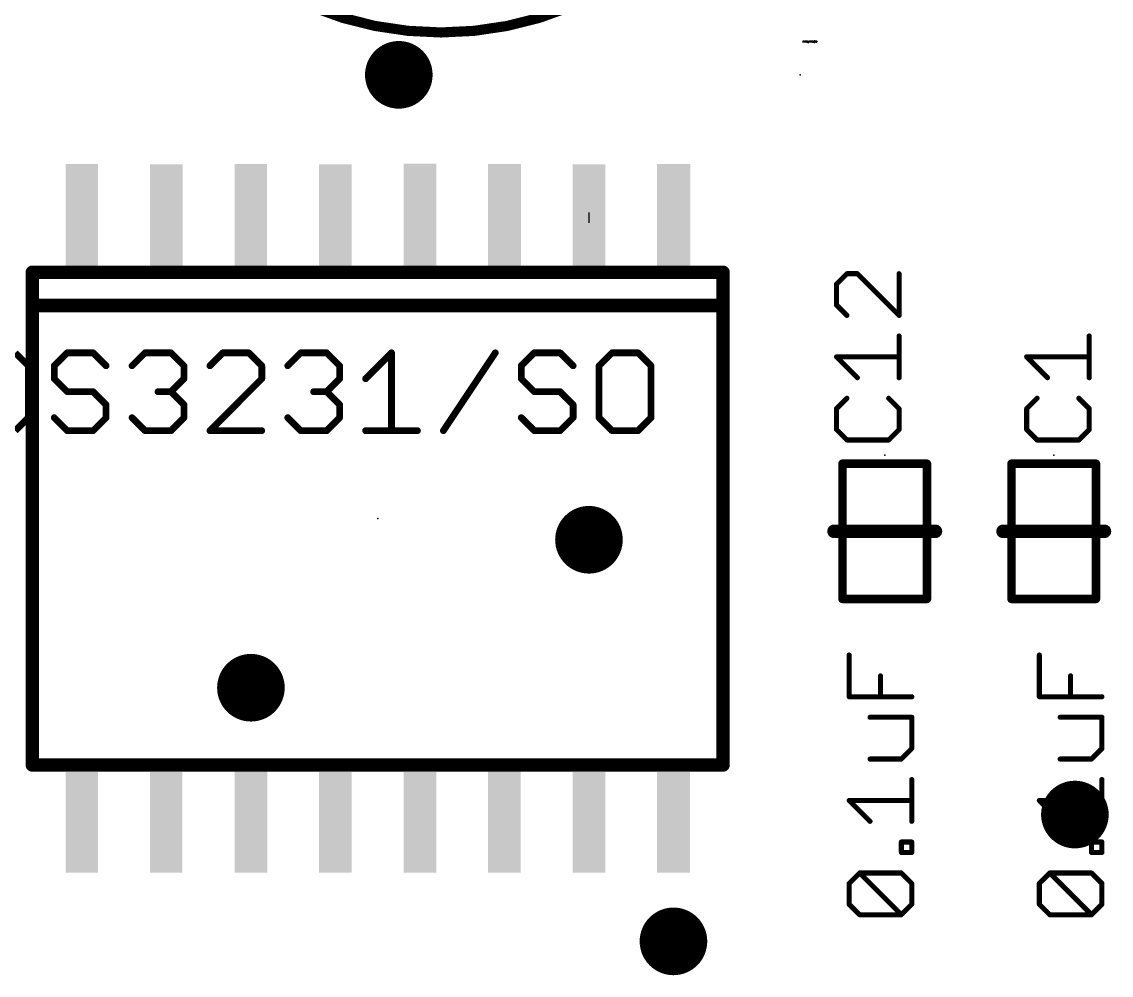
# Model space of a CAD drawing. Extents: x -7 to 105, y 1 to 61.
# Drawn here: x 17.83 to 34.2, y 15.68 to 30.01 of the extents above; entities that cross this region are included whole.
import ezdxf

# ---------------------------------------------------------------- set-up
doc = ezdxf.new("R2010")
doc.units = 0
for name, color, linetype in [('18', 110, 'CONTINUOUS'), ('19', 53, 'CONTINUOUS'), ('21', 253, 'CONTINUOUS'), ('23', 53, 'CONTINUOUS'), ('25', 253, 'CONTINUOUS'), ('27', 253, 'CONTINUOUS'), ('44', 253, 'CONTINUOUS'), ('51', 253, 'CONTINUOUS')]:
    doc.layers.add(name, color=color, linetype=linetype)

# ---------------------------------------------------------------- blocks, each defined once
blk = doc.blocks.new('RECT')
blk.add_solid([(-0.5, -0.5), (0.5, -0.5), (-0.5, 0.5), (0.5, 0.5)])
blk = doc.blocks.new('ROUNDV')
at = {"const_width": 0.5}
blk.add_lwpolyline([(0, -0.25, 1), (0, 0.25, 1), (0, -0.25)], format="xyb", dxfattribs=at)

msp = doc.modelspace()

# ---------------------------------------------------------------- linework, layer by layer
at = {"layer": '19'}
msp.add_line((26.3525, 27.1425), (26.353, 26.9875), dxfattribs=at)
at = {"layer": '21'}
for points, const_width in [([(24.13, 29.845, 1), (24.13, 40.005, 1), (24.13, 29.845)], 0.1524), ([(30.0355, 22.4028, 1), (30.0355, 22.3012)], 0.1016), ([(31.5595, 22.3012, 1), (31.5595, 22.4028)], 0.1016), ([(32.5755, 22.4028, 1), (32.5755, 22.3012)], 0.1016), ([(34.0995, 22.3012, 1), (34.0995, 22.4028)], 0.1016)]:
    msp.add_lwpolyline(points, format="xyb", dxfattribs=dict(at, const_width=const_width))
at = {"layer": '21', "const_width": 0.2032}
for points in [[(31.5595, 22.352), (30.0355, 22.352)], [(34.0995, 22.352), (32.5755, 22.352)]]:
    msp.add_lwpolyline(points, dxfattribs=at)
at = {"layer": '23'}
for p in [(29.5275, 29.21), (30.7975, 23.495), (33.3375, 23.495), (23.1775, 22.5425)]:
    msp.add_point(p, dxfattribs=at)
at = {"layer": '25', "const_width": 0.0762}
for points in [[(30.2296, 26.2217), (30.0728, 26.0649)], [(30.3863, 26.2217), (30.2296, 26.2217)], [(31.0134, 25.5946), (30.3863, 26.2217)], [(31.0134, 26.2217), (31.0134, 25.5946)], [(30.0728, 26.0649), (30.0728, 25.7514)], [(30.0728, 25.7514), (30.2296, 25.5946)], [(31.0134, 24.6591), (31.0134, 25.2862)], [(33.8709, 24.6591), (33.8709, 25.2862)], [(30.3863, 24.6591), (30.0728, 24.9727)], [(30.0728, 24.9727), (31.0134, 24.9727)], [(33.2438, 24.6591), (32.9303, 24.9727)], [(32.9303, 24.9727), (33.8709, 24.9727)], [(30.2296, 24.3507), (30.0728, 24.1939)], [(30.0728, 24.1939), (30.0728, 23.8804)], [(31.0134, 24.1939), (30.8566, 24.3507)], [(31.0134, 23.8804), (31.0134, 24.1939)], [(33.0871, 24.3507), (32.9303, 24.1939)], [(32.9303, 24.1939), (32.9303, 23.8804)], [(33.8709, 24.1939), (33.7141, 24.3507)], [(33.8709, 23.8804), (33.8709, 24.1939)], [(30.0728, 23.8804), (30.2296, 23.7236)], [(30.8566, 23.7236), (31.0134, 23.8804)], [(32.9303, 23.8804), (33.0871, 23.7236)], [(33.7141, 23.7236), (33.8709, 23.8804)], [(30.2296, 23.7236), (30.8566, 23.7236)], [(33.0871, 23.7236), (33.7141, 23.7236)]]:
    msp.add_lwpolyline(points, dxfattribs=at)
at = {"layer": '25', "const_width": 0.0381}
for points in [[(30.2296, 26.2408, 1), (30.2296, 26.2027)], [(30.243, 26.2082, 1), (30.2161, 26.2352)], [(30.3998, 26.2352, 1), (30.3729, 26.2082)], [(30.3863, 26.2027, 1), (30.3863, 26.2408)], [(31.0325, 26.2217, 1), (30.9944, 26.2217)], [(30.0918, 26.0649, 1), (30.0537, 26.0649)], [(30.0593, 26.0784, 1), (30.0863, 26.0515)], [(30.0537, 25.7514, 1), (30.0918, 25.7514)], [(30.0863, 25.7649, 1), (30.0593, 25.7379)], [(30.2161, 25.5812, 1), (30.243, 25.6081)], [(30.9944, 25.5946, 1), (31.0325, 25.5946)], [(30.9999, 25.5812, 1), (31.0269, 25.6081)], [(31.0325, 25.2862, 1), (30.9944, 25.2862)], [(33.8899, 25.2862, 1), (33.8518, 25.2862)], [(30.0863, 24.9861, 1), (30.0593, 24.9592)], [(30.0728, 24.9917, 1), (30.0728, 24.9536)], [(31.0134, 24.9536, 1), (31.0134, 24.9917)], [(32.9438, 24.9861, 1), (32.9168, 24.9592)], [(32.9303, 24.9917, 1), (32.9303, 24.9536)], [(33.8709, 24.9536, 1), (33.8709, 24.9917)], [(30.3729, 24.6456, 1), (30.3998, 24.6726)], [(30.9944, 24.6591, 1), (31.0325, 24.6591)], [(33.2304, 24.6456, 1), (33.2573, 24.6726)], [(33.8518, 24.6591, 1), (33.8899, 24.6591)], [(30.0918, 24.1939, 1), (30.0537, 24.1939)], [(30.243, 24.3372, 1), (30.2161, 24.3641)], [(30.8701, 24.3641, 1), (30.8432, 24.3372)], [(31.0325, 24.1939, 1), (30.9944, 24.1939)], [(32.9493, 24.1939, 1), (32.9112, 24.1939)], [(33.1005, 24.3372, 1), (33.0736, 24.3641)], [(33.7276, 24.3641, 1), (33.7007, 24.3372)], [(33.8899, 24.1939, 1), (33.8518, 24.1939)], [(30.0593, 24.2074, 1), (30.0863, 24.1804)], [(30.9999, 24.1804, 1), (31.0269, 24.2074)], [(32.9168, 24.2074, 1), (32.9438, 24.1804)], [(33.8574, 24.1804, 1), (33.8844, 24.2074)], [(30.0863, 23.8938, 1), (30.0593, 23.8669)], [(31.0269, 23.8669, 1), (30.9999, 23.8938)], [(32.9438, 23.8938, 1), (32.9168, 23.8669)], [(33.8844, 23.8669, 1), (33.8574, 23.8938)], [(30.0537, 23.8804, 1), (30.0918, 23.8804)], [(30.2296, 23.7427, 1), (30.2296, 23.7046)], [(30.2161, 23.7101, 1), (30.243, 23.7371)], [(30.8432, 23.7371, 1), (30.8701, 23.7101)], [(30.8566, 23.7046, 1), (30.8566, 23.7427)], [(30.9944, 23.8804, 1), (31.0325, 23.8804)], [(32.9112, 23.8804, 1), (32.9493, 23.8804)], [(33.0871, 23.7427, 1), (33.0871, 23.7046)], [(33.0736, 23.7101, 1), (33.1005, 23.7371)], [(33.7007, 23.7371, 1), (33.7276, 23.7101)], [(33.7141, 23.7046, 1), (33.7141, 23.7427)], [(33.8518, 23.8804, 1), (33.8899, 23.8804)]]:
    msp.add_lwpolyline(points, format="xyb", dxfattribs=at)
at = {"layer": '27'}
for p, q in [((29.571, 29.6926), (29.571, 29.718)), ((29.571, 29.718), (29.5837, 29.718)), ((29.5837, 29.7011), (29.571, 29.7011)), ((29.5837, 29.718), (29.588, 29.7138)), ((29.588, 29.7053), (29.5837, 29.7011)), ((29.588, 29.7138), (29.588, 29.7053)), ((29.5944, 29.718), (29.6113, 29.718)), ((29.6029, 29.6926), (29.6029, 29.718)), ((29.6178, 29.6926), (29.6178, 29.718)), ((29.6178, 29.718), (29.6305, 29.718)), ((29.6305, 29.7011), (29.6178, 29.7011)), ((29.6263, 29.7011), (29.6347, 29.6926)), ((29.6305, 29.718), (29.6347, 29.7138)), ((29.6347, 29.7053), (29.6305, 29.7011)), ((29.6347, 29.7138), (29.6347, 29.7053)), ((29.6412, 29.7095), (29.6496, 29.718)), ((29.6412, 29.6926), (29.6581, 29.6926)), ((29.6496, 29.718), (29.6496, 29.6926)), ((29.6646, 29.718), (29.6815, 29.718)), ((29.673, 29.6926), (29.673, 29.718)), ((29.6879, 29.6926), (29.6879, 29.718)), ((29.6879, 29.718), (29.7007, 29.718)), ((29.7007, 29.7011), (29.6879, 29.7011)), ((29.7007, 29.718), (29.7049, 29.7138)), ((29.7049, 29.7053), (29.7007, 29.7011)), ((29.7049, 29.7138), (29.7049, 29.7053)), ((29.7113, 29.7138), (29.7156, 29.718)), ((29.7113, 29.6968), (29.7113, 29.7138)), ((29.7113, 29.6968), (29.7283, 29.7138)), ((29.7156, 29.6926), (29.7113, 29.6968)), ((29.7156, 29.718), (29.724, 29.718)), ((29.724, 29.6926), (29.7156, 29.6926)), ((29.724, 29.718), (29.7283, 29.7138)), ((29.7283, 29.6968), (29.724, 29.6926)), ((29.7283, 29.7138), (29.7283, 29.6968)), ((29.739, 29.718), (29.7347, 29.7138)), ((29.7347, 29.7138), (29.7347, 29.7095)), ((29.7347, 29.7095), (29.739, 29.7053)), ((29.7347, 29.6968), (29.739, 29.6926)), ((29.7474, 29.718), (29.739, 29.718)), ((29.739, 29.7053), (29.7517, 29.7053)), ((29.739, 29.6926), (29.7474, 29.6926)), ((29.7517, 29.7138), (29.7474, 29.718)), ((29.7474, 29.6926), (29.7517, 29.6968)), ((29.7517, 29.6968), (29.7517, 29.7138)), ((29.7581, 29.6926), (29.7581, 29.718)), ((29.7581, 29.718), (29.7708, 29.718)), ((29.7708, 29.7011), (29.7581, 29.7011)), ((29.7666, 29.7011), (29.7751, 29.6926)), ((29.7708, 29.718), (29.7751, 29.7138)), ((29.7751, 29.7053), (29.7708, 29.7011)), ((29.7751, 29.7138), (29.7751, 29.7053))]:
    msp.add_line(p, q, dxfattribs=at)
for points, const_width in [([(17.9266, 24.8386), (17.7316, 25.0335)], 0.1016), ([(18.5114, 25.0335), (18.3165, 24.8386)], 0.1016), ([(18.9014, 25.0335), (18.5114, 25.0335)], 0.1016), ([(19.0964, 24.8386), (18.9014, 25.0335)], 0.1016), ([(19.4863, 24.8386), (19.6812, 25.0335)], 0.1016), ([(19.6812, 25.0335), (20.0712, 25.0335)], 0.1016), ([(20.0712, 25.0335), (20.2661, 24.8386)], 0.1016), ([(20.851, 25.0335), (20.656, 24.8386)], 0.1016), ([(21.2409, 25.0335), (20.851, 25.0335)], 0.1016), ([(21.4359, 24.8386), (21.2409, 25.0335)], 0.1016), ([(21.8258, 24.8386), (22.0208, 25.0335)], 0.1016), ([(22.0208, 25.0335), (22.4107, 25.0335)], 0.1016), ([(22.4107, 25.0335), (22.6057, 24.8386)], 0.1016), ([(22.9956, 24.6436), (23.3855, 25.0335)], 0.1016), ([(23.3855, 25.0335), (23.3855, 23.8637)], 0.1016), ([(24.1654, 23.8637), (24.9453, 25.0335)], 0.1016), ([(25.5301, 25.0335), (25.3352, 24.8386)], 0.1016), ([(25.9201, 25.0335), (25.5301, 25.0335)], 0.1016), ([(26.1151, 24.8386), (25.9201, 25.0335)], 0.1016), ([(26.6999, 25.0335), (26.505, 24.8386)], 0.1016), ([(27.0899, 25.0335), (26.6999, 25.0335)], 0.1016), ([(27.2848, 24.8386), (27.0899, 25.0335)], 0.1016), ([(17.9266, 24.0587), (17.9266, 24.8386)], 0.1016), ([(18.3165, 24.8386), (18.3165, 24.6436)], 0.1016), ([(20.2661, 24.8386), (20.2661, 24.6436)], 0.1016), ([(21.4359, 24.6436), (21.4359, 24.8386)], 0.1016), ([(22.6057, 24.8386), (22.6057, 24.6436)], 0.1016), ([(25.3352, 24.8386), (25.3352, 24.6436)], 0.1016), ([(26.505, 24.8386), (26.505, 24.0587)], 0.1016), ([(27.2848, 24.0587), (27.2848, 24.8386)], 0.1016), ([(18.3165, 24.6436), (18.5114, 24.4486)], 0.1016), ([(20.2661, 24.6436), (20.0712, 24.4486)], 0.1016), ([(20.656, 23.8637), (21.4359, 24.6436)], 0.1016), ([(22.6057, 24.6436), (22.4107, 24.4486)], 0.1016), ([(25.3352, 24.6436), (25.5301, 24.4486)], 0.1016), ([(18.5114, 24.4486), (18.9014, 24.4486)], 0.1016), ([(18.9014, 24.4486), (19.0964, 24.2537)], 0.1016), ([(20.0712, 24.4486), (19.8762, 24.4486)], 0.1016), ([(20.0712, 24.4486), (20.2661, 24.2537)], 0.1016), ([(22.4107, 24.4486), (22.2158, 24.4486)], 0.1016), ([(22.4107, 24.4486), (22.6057, 24.2537)], 0.1016), ([(25.5301, 24.4486), (25.9201, 24.4486)], 0.1016), ([(25.9201, 24.4486), (26.1151, 24.2537)], 0.1016), ([(19.0964, 24.2537), (19.0964, 24.0587)], 0.1016), ([(20.2661, 24.2537), (20.2661, 24.0587)], 0.1016), ([(22.6057, 24.2537), (22.6057, 24.0587)], 0.1016), ([(26.1151, 24.2537), (26.1151, 24.0587)], 0.1016), ([(17.7316, 23.8637), (17.9266, 24.0587)], 0.1016), ([(18.5114, 23.8637), (18.3165, 24.0587)], 0.1016), ([(19.0964, 24.0587), (18.9014, 23.8637)], 0.1016), ([(19.6812, 23.8637), (19.4863, 24.0587)], 0.1016), ([(20.2661, 24.0587), (20.0712, 23.8637)], 0.1016), ([(22.0208, 23.8637), (21.8258, 24.0587)], 0.1016), ([(22.6057, 24.0587), (22.4107, 23.8637)], 0.1016), ([(25.5301, 23.8637), (25.3352, 24.0587)], 0.1016), ([(26.1151, 24.0587), (25.9201, 23.8637)], 0.1016), ([(26.505, 24.0587), (26.6999, 23.8637)], 0.1016), ([(27.0899, 23.8637), (27.2848, 24.0587)], 0.1016), ([(18.9014, 23.8637), (18.5114, 23.8637)], 0.1016), ([(20.0712, 23.8637), (19.6812, 23.8637)], 0.1016), ([(21.4359, 23.8637), (20.656, 23.8637)], 0.1016), ([(22.4107, 23.8637), (22.0208, 23.8637)], 0.1016), ([(22.9956, 23.8637), (23.7755, 23.8637)], 0.1016), ([(25.9201, 23.8637), (25.5301, 23.8637)], 0.1016), ([(26.6999, 23.8637), (27.0899, 23.8637)], 0.1016), ([(30.2633, 19.8671), (30.2633, 20.4941)], 0.0762), ([(33.1208, 19.8671), (33.1208, 20.4941)], 0.0762), ([(30.7336, 19.8671), (30.7336, 20.1806)], 0.0762), ([(33.5911, 19.8671), (33.5911, 20.1806)], 0.0762), ([(31.2039, 19.8671), (30.2633, 19.8671)], 0.0762), ([(34.0614, 19.8671), (33.1208, 19.8671)], 0.0762), ([(31.2039, 19.5586), (30.5768, 19.5586)], 0.0762), ([(31.2039, 19.0883), (31.2039, 19.5586)], 0.0762), ([(34.0614, 19.5586), (33.4343, 19.5586)], 0.0762), ([(34.0614, 19.0883), (34.0614, 19.5586)], 0.0762), ([(31.0471, 18.9316), (31.2039, 19.0883)], 0.0762), ([(33.9046, 18.9316), (34.0614, 19.0883)], 0.0762), ([(30.5768, 18.9316), (31.0471, 18.9316)], 0.0762), ([(33.4343, 18.9316), (33.9046, 18.9316)], 0.0762), ([(31.2039, 17.996), (31.2039, 18.6231)], 0.0762), ([(34.0614, 17.996), (34.0614, 18.6231)], 0.0762), ([(30.5768, 17.996), (30.2633, 18.3096)], 0.0762), ([(30.2633, 18.3096), (31.2039, 18.3096)], 0.0762), ([(33.4343, 17.996), (33.1208, 18.3096)], 0.0762), ([(33.1208, 18.3096), (34.0614, 18.3096)], 0.0762), ([(31.0471, 17.5283), (31.0471, 17.685)], 0.0762), ([(31.0471, 17.685), (31.2039, 17.685)], 0.0762), ([(31.2039, 17.685), (31.2039, 17.5283)], 0.0762), ([(33.9046, 17.5283), (33.9046, 17.685)], 0.0762), ([(33.9046, 17.685), (34.0614, 17.685)], 0.0762), ([(34.0614, 17.685), (34.0614, 17.5283)], 0.0762), ([(31.2039, 17.5283), (31.0471, 17.5283)], 0.0762), ([(34.0614, 17.5283), (33.9046, 17.5283)], 0.0762), ([(30.2633, 17.0631), (30.4201, 17.2198)], 0.0762), ([(30.4201, 17.2198), (31.0471, 17.2198)], 0.0762), ([(31.0471, 16.5928), (30.4201, 17.2198)], 0.0762), ([(31.0471, 17.2198), (31.2039, 17.0631)], 0.0762), ([(33.1208, 17.0631), (33.2776, 17.2198)], 0.0762), ([(33.2776, 17.2198), (33.9046, 17.2198)], 0.0762), ([(33.9046, 16.5928), (33.2776, 17.2198)], 0.0762), ([(33.9046, 17.2198), (34.0614, 17.0631)], 0.0762), ([(30.2633, 16.7495), (30.2633, 17.0631)], 0.0762), ([(31.2039, 17.0631), (31.2039, 16.7495)], 0.0762), ([(33.1208, 16.7495), (33.1208, 17.0631)], 0.0762), ([(34.0614, 17.0631), (34.0614, 16.7495)], 0.0762), ([(30.4201, 16.5928), (30.2633, 16.7495)], 0.0762), ([(31.2039, 16.7495), (31.0471, 16.5928)], 0.0762), ([(33.2776, 16.5928), (33.1208, 16.7495)], 0.0762), ([(34.0614, 16.7495), (33.9046, 16.5928)], 0.0762), ([(31.0471, 16.5928), (30.4201, 16.5928)], 0.0762), ([(33.9046, 16.5928), (33.2776, 16.5928)], 0.0762)]:
    msp.add_lwpolyline(points, dxfattribs=dict(at, const_width=const_width))
for points, const_width in [([(18.5114, 25.0589, 1), (18.5114, 25.0081)], 0.0508), ([(18.5294, 25.0156, 1), (18.4935, 25.0515)], 0.0508), ([(18.9193, 25.0515, 1), (18.8834, 25.0156)], 0.0508), ([(18.9014, 25.0081, 1), (18.9014, 25.0589)], 0.0508), ([(19.6812, 25.0589, 1), (19.6812, 25.0081)], 0.0508), ([(19.6992, 25.0156, 1), (19.6633, 25.0515)], 0.0508), ([(20.0891, 25.0515, 1), (20.0532, 25.0156)], 0.0508), ([(20.0712, 25.0081, 1), (20.0712, 25.0589)], 0.0508), ([(20.851, 25.0589, 1), (20.851, 25.0081)], 0.0508), ([(20.869, 25.0156, 1), (20.833, 25.0515)], 0.0508), ([(21.2589, 25.0515, 1), (21.223, 25.0156)], 0.0508), ([(21.2409, 25.0081, 1), (21.2409, 25.0589)], 0.0508), ([(22.0208, 25.0589, 1), (22.0208, 25.0081)], 0.0508), ([(22.0388, 25.0156, 1), (22.0028, 25.0515)], 0.0508), ([(22.4287, 25.0515, 1), (22.3928, 25.0156)], 0.0508), ([(22.4107, 25.0081, 1), (22.4107, 25.0589)], 0.0508), ([(23.4109, 25.0335, 1), (23.3601, 25.0335)], 0.0508), ([(23.4035, 25.0156, 1), (23.3676, 25.0515)], 0.0508), ([(24.9664, 25.0194, 1), (24.9241, 25.0476)], 0.0508), ([(25.5301, 25.0589, 1), (25.5301, 25.0081)], 0.0508), ([(25.5481, 25.0156, 1), (25.5122, 25.0515)], 0.0508), ([(25.938, 25.0515, 1), (25.9021, 25.0156)], 0.0508), ([(25.9201, 25.0081, 1), (25.9201, 25.0589)], 0.0508), ([(26.6999, 25.0589, 1), (26.6999, 25.0081)], 0.0508), ([(26.7179, 25.0156, 1), (26.682, 25.0515)], 0.0508), ([(27.1078, 25.0515, 1), (27.0719, 25.0156)], 0.0508), ([(27.0899, 25.0081, 1), (27.0899, 25.0589)], 0.0508), ([(17.952, 24.8386, 1), (17.9012, 24.8386)], 0.0508), ([(18.3419, 24.8386, 1), (18.2911, 24.8386)], 0.0508), ([(20.2915, 24.8386, 1), (20.2407, 24.8386)], 0.0508), ([(21.4613, 24.8386, 1), (21.4105, 24.8386)], 0.0508), ([(22.6311, 24.8386, 1), (22.5803, 24.8386)], 0.0508), ([(25.3606, 24.8386, 1), (25.3098, 24.8386)], 0.0508), ([(26.5304, 24.8386, 1), (26.4796, 24.8386)], 0.0508), ([(27.3102, 24.8386, 1), (27.2594, 24.8386)], 0.0508), ([(17.9086, 24.8206, 1), (17.9445, 24.8565)], 0.0508), ([(18.2985, 24.8565, 1), (18.3344, 24.8206)], 0.0508), ([(19.0784, 24.8206, 1), (19.1143, 24.8565)], 0.0508), ([(19.4683, 24.8565, 1), (19.5042, 24.8206)], 0.0508), ([(20.2482, 24.8206, 1), (20.2841, 24.8565)], 0.0508), ([(20.6381, 24.8565, 1), (20.674, 24.8206)], 0.0508), ([(21.418, 24.8206, 1), (21.4539, 24.8565)], 0.0508), ([(21.8079, 24.8565, 1), (21.8438, 24.8206)], 0.0508), ([(22.5877, 24.8206, 1), (22.6237, 24.8565)], 0.0508), ([(25.3172, 24.8565, 1), (25.3531, 24.8206)], 0.0508), ([(26.0971, 24.8206, 1), (26.133, 24.8565)], 0.0508), ([(26.487, 24.8565, 1), (26.5229, 24.8206)], 0.0508), ([(27.2669, 24.8206, 1), (27.3028, 24.8565)], 0.0508), ([(18.3344, 24.6616, 1), (18.2985, 24.6256)], 0.0508), ([(18.2911, 24.6436, 1), (18.3419, 24.6436)], 0.0508), ([(20.2407, 24.6436, 1), (20.2915, 24.6436)], 0.0508), ([(20.2841, 24.6256, 1), (20.2482, 24.6616)], 0.0508), ([(21.4105, 24.6436, 1), (21.4613, 24.6436)], 0.0508), ([(21.4539, 24.6256, 1), (21.418, 24.6616)], 0.0508), ([(22.5803, 24.6436, 1), (22.6311, 24.6436)], 0.0508), ([(22.6237, 24.6256, 1), (22.5877, 24.6616)], 0.0508), ([(22.9776, 24.6616, 1), (23.0136, 24.6256)], 0.0508), ([(25.3531, 24.6616, 1), (25.3172, 24.6256)], 0.0508), ([(25.3098, 24.6436, 1), (25.3606, 24.6436)], 0.0508), ([(18.5114, 24.474, 1), (18.5114, 24.4232)], 0.0508), ([(18.4935, 24.4307, 1), (18.5294, 24.4666)], 0.0508), ([(18.9193, 24.4666, 1), (18.8834, 24.4307)], 0.0508), ([(18.9014, 24.4232, 1), (18.9014, 24.474)], 0.0508), ([(19.8762, 24.474, 1), (19.8762, 24.4232)], 0.0508), ([(20.0891, 24.4666, 1), (20.0532, 24.4307)], 0.0508), ([(20.0532, 24.4666, 1), (20.0891, 24.4307)], 0.0508), ([(20.0712, 24.4232, 1), (20.0712, 24.474)], 0.0508), ([(22.2158, 24.474, 1), (22.2158, 24.4232)], 0.0508), ([(22.4287, 24.4666, 1), (22.3928, 24.4307)], 0.0508), ([(22.3928, 24.4666, 1), (22.4287, 24.4307)], 0.0508), ([(22.4107, 24.4232, 1), (22.4107, 24.474)], 0.0508), ([(25.5301, 24.474, 1), (25.5301, 24.4232)], 0.0508), ([(25.5122, 24.4307, 1), (25.5481, 24.4666)], 0.0508), ([(25.938, 24.4666, 1), (25.9021, 24.4307)], 0.0508), ([(25.9201, 24.4232, 1), (25.9201, 24.474)], 0.0508), ([(19.1218, 24.2537, 1), (19.0709, 24.2537)], 0.0508), ([(19.0784, 24.2357, 1), (19.1143, 24.2716)], 0.0508), ([(20.2915, 24.2537, 1), (20.2407, 24.2537)], 0.0508), ([(20.2482, 24.2357, 1), (20.2841, 24.2716)], 0.0508), ([(22.6311, 24.2537, 1), (22.5803, 24.2537)], 0.0508), ([(22.5877, 24.2357, 1), (22.6237, 24.2716)], 0.0508), ([(26.1405, 24.2537, 1), (26.0897, 24.2537)], 0.0508), ([(26.0971, 24.2357, 1), (26.133, 24.2716)], 0.0508), ([(17.9012, 24.0587, 1), (17.952, 24.0587)], 0.0508), ([(17.9445, 24.0407, 1), (17.9086, 24.0766)], 0.0508), ([(18.3344, 24.0766, 1), (18.2985, 24.0407)], 0.0508), ([(19.0709, 24.0587, 1), (19.1218, 24.0587)], 0.0508), ([(19.1143, 24.0407, 1), (19.0784, 24.0766)], 0.0508), ([(19.5042, 24.0766, 1), (19.4683, 24.0407)], 0.0508), ([(20.2407, 24.0587, 1), (20.2915, 24.0587)], 0.0508), ([(20.2841, 24.0407, 1), (20.2482, 24.0766)], 0.0508), ([(21.8438, 24.0766, 1), (21.8079, 24.0407)], 0.0508), ([(22.5803, 24.0587, 1), (22.6311, 24.0587)], 0.0508), ([(22.6237, 24.0407, 1), (22.5877, 24.0766)], 0.0508), ([(25.3531, 24.0766, 1), (25.3172, 24.0407)], 0.0508), ([(26.0897, 24.0587, 1), (26.1405, 24.0587)], 0.0508), ([(26.133, 24.0407, 1), (26.0971, 24.0766)], 0.0508), ([(26.5229, 24.0766, 1), (26.487, 24.0407)], 0.0508), ([(26.4796, 24.0587, 1), (26.5304, 24.0587)], 0.0508), ([(27.2594, 24.0587, 1), (27.3102, 24.0587)], 0.0508), ([(27.3028, 24.0407, 1), (27.2669, 24.0766)], 0.0508), ([(18.5114, 23.8891, 1), (18.5114, 23.8383)], 0.0508), ([(18.4935, 23.8458, 1), (18.5294, 23.8817)], 0.0508), ([(18.8834, 23.8817, 1), (18.9193, 23.8458)], 0.0508), ([(18.9014, 23.8383, 1), (18.9014, 23.8891)], 0.0508), ([(19.6812, 23.8891, 1), (19.6812, 23.8383)], 0.0508), ([(19.6633, 23.8458, 1), (19.6992, 23.8817)], 0.0508), ([(20.0532, 23.8817, 1), (20.0891, 23.8458)], 0.0508), ([(20.0712, 23.8383, 1), (20.0712, 23.8891)], 0.0508), ([(20.656, 23.8891, 1), (20.656, 23.8383)], 0.0508), ([(20.6381, 23.8817, 1), (20.674, 23.8458)], 0.0508), ([(21.4359, 23.8383, 1), (21.4359, 23.8891)], 0.0508), ([(22.0208, 23.8891, 1), (22.0208, 23.8383)], 0.0508), ([(22.0028, 23.8458, 1), (22.0388, 23.8817)], 0.0508), ([(22.3928, 23.8817, 1), (22.4287, 23.8458)], 0.0508), ([(22.4107, 23.8383, 1), (22.4107, 23.8891)], 0.0508), ([(22.9956, 23.8891, 1), (22.9956, 23.8383)], 0.0508), ([(23.7755, 23.8383, 1), (23.7755, 23.8891)], 0.0508), ([(24.1443, 23.8778, 1), (24.1865, 23.8496)], 0.0508), ([(25.5301, 23.8891, 1), (25.5301, 23.8383)], 0.0508), ([(25.5122, 23.8458, 1), (25.5481, 23.8817)], 0.0508), ([(25.9021, 23.8817, 1), (25.938, 23.8458)], 0.0508), ([(25.9201, 23.8383, 1), (25.9201, 23.8891)], 0.0508), ([(26.6999, 23.8891, 1), (26.6999, 23.8383)], 0.0508), ([(26.682, 23.8458, 1), (26.7179, 23.8817)], 0.0508), ([(27.0719, 23.8817, 1), (27.1078, 23.8458)], 0.0508), ([(27.0899, 23.8383, 1), (27.0899, 23.8891)], 0.0508), ([(23.3601, 23.8637, 1), (23.4109, 23.8637)], 0.0508), ([(30.2823, 20.4941, 1), (30.2442, 20.4941)], 0.0381), ([(33.1398, 20.4941, 1), (33.1017, 20.4941)], 0.0381), ([(30.7527, 20.1806, 1), (30.7146, 20.1806)], 0.0381), ([(33.6102, 20.1806, 1), (33.5721, 20.1806)], 0.0381), ([(30.2442, 19.8671, 1), (30.2823, 19.8671)], 0.0381), ([(30.2633, 19.8861, 1), (30.2633, 19.848)], 0.0381), ([(30.7146, 19.8671, 1), (30.7527, 19.8671)], 0.0381), ([(31.2039, 19.848, 1), (31.2039, 19.8861)], 0.0381), ([(33.1208, 19.8861, 1), (33.1208, 19.848)], 0.0381), ([(33.1017, 19.8671, 1), (33.1398, 19.8671)], 0.0381), ([(33.5721, 19.8671, 1), (33.6102, 19.8671)], 0.0381), ([(34.0614, 19.848, 1), (34.0614, 19.8861)], 0.0381), ([(30.5768, 19.5777, 1), (30.5768, 19.5396)], 0.0381), ([(31.223, 19.5586, 1), (31.1849, 19.5586)], 0.0381), ([(31.2039, 19.5396, 1), (31.2039, 19.5777)], 0.0381), ([(33.4343, 19.5777, 1), (33.4343, 19.5396)], 0.0381), ([(34.0804, 19.5586, 1), (34.0423, 19.5586)], 0.0381), ([(34.0614, 19.5396, 1), (34.0614, 19.5777)], 0.0381), ([(31.1849, 19.0883, 1), (31.223, 19.0883)], 0.0381), ([(31.2174, 19.0749, 1), (31.1904, 19.1018)], 0.0381), ([(34.0423, 19.0883, 1), (34.0804, 19.0883)], 0.0381), ([(34.0749, 19.0749, 1), (34.0479, 19.1018)], 0.0381), ([(30.5768, 18.9506, 1), (30.5768, 18.9125)], 0.0381), ([(31.0337, 18.945, 1), (31.0606, 18.9181)], 0.0381), ([(31.0471, 18.9125, 1), (31.0471, 18.9506)], 0.0381), ([(33.4343, 18.9506, 1), (33.4343, 18.9125)], 0.0381), ([(33.8912, 18.945, 1), (33.9181, 18.9181)], 0.0381), ([(33.9046, 18.9125, 1), (33.9046, 18.9506)], 0.0381), ([(31.223, 18.6231, 1), (31.1849, 18.6231)], 0.0381), ([(34.0804, 18.6231, 1), (34.0423, 18.6231)], 0.0381), ([(30.2768, 18.323, 1), (30.2498, 18.2961)], 0.0381), ([(30.2633, 18.3286, 1), (30.2633, 18.2905)], 0.0381), ([(31.2039, 18.2905, 1), (31.2039, 18.3286)], 0.0381), ([(33.1343, 18.323, 1), (33.1073, 18.2961)], 0.0381), ([(33.1208, 18.3286, 1), (33.1208, 18.2905)], 0.0381), ([(34.0614, 18.2905, 1), (34.0614, 18.3286)], 0.0381), ([(30.5634, 17.9826, 1), (30.5903, 18.0095)], 0.0381), ([(31.1849, 17.996, 1), (31.223, 17.996)], 0.0381), ([(33.4209, 17.9826, 1), (33.4478, 18.0095)], 0.0381), ([(34.0423, 17.996, 1), (34.0804, 17.996)], 0.0381), ([(31.0471, 17.7041, 1), (31.0471, 17.666)], 0.0381), ([(31.0662, 17.685, 1), (31.0281, 17.685)], 0.0381), ([(31.223, 17.685, 1), (31.1849, 17.685)], 0.0381), ([(31.2039, 17.666, 1), (31.2039, 17.7041)], 0.0381), ([(33.9046, 17.7041, 1), (33.9046, 17.666)], 0.0381), ([(33.9237, 17.685, 1), (33.8856, 17.685)], 0.0381), ([(34.0804, 17.685, 1), (34.0423, 17.685)], 0.0381), ([(34.0614, 17.666, 1), (34.0614, 17.7041)], 0.0381), ([(31.0471, 17.5473, 1), (31.0471, 17.5092)], 0.0381), ([(31.0281, 17.5283, 1), (31.0662, 17.5283)], 0.0381), ([(31.1849, 17.5283, 1), (31.223, 17.5283)], 0.0381), ([(31.2039, 17.5092, 1), (31.2039, 17.5473)], 0.0381), ([(33.9046, 17.5473, 1), (33.9046, 17.5092)], 0.0381), ([(33.8856, 17.5283, 1), (33.9237, 17.5283)], 0.0381), ([(34.0423, 17.5283, 1), (34.0804, 17.5283)], 0.0381), ([(34.0614, 17.5092, 1), (34.0614, 17.5473)], 0.0381), ([(30.4201, 17.2389, 1), (30.4201, 17.2008)], 0.0381), ([(30.4335, 17.2333, 1), (30.4066, 17.2064)], 0.0381), ([(30.4335, 17.2064, 1), (30.4066, 17.2333)], 0.0381), ([(31.0606, 17.2333, 1), (31.0337, 17.2064)], 0.0381), ([(31.0471, 17.2008, 1), (31.0471, 17.2389)], 0.0381), ([(33.2776, 17.2389, 1), (33.2776, 17.2008)], 0.0381), ([(33.291, 17.2333, 1), (33.2641, 17.2064)], 0.0381), ([(33.291, 17.2064, 1), (33.2641, 17.2333)], 0.0381), ([(33.9181, 17.2333, 1), (33.8912, 17.2064)], 0.0381), ([(33.9046, 17.2008, 1), (33.9046, 17.2389)], 0.0381), ([(30.2823, 17.0631, 1), (30.2442, 17.0631)], 0.0381), ([(30.2498, 17.0765, 1), (30.2768, 17.0496)], 0.0381), ([(31.223, 17.0631, 1), (31.1849, 17.0631)], 0.0381), ([(31.1904, 17.0496, 1), (31.2174, 17.0765)], 0.0381), ([(33.1398, 17.0631, 1), (33.1017, 17.0631)], 0.0381), ([(33.1073, 17.0765, 1), (33.1343, 17.0496)], 0.0381), ([(34.0804, 17.0631, 1), (34.0423, 17.0631)], 0.0381), ([(34.0479, 17.0496, 1), (34.0749, 17.0765)], 0.0381), ([(30.2442, 16.7495, 1), (30.2823, 16.7495)], 0.0381), ([(30.2768, 16.763, 1), (30.2498, 16.7361)], 0.0381), ([(31.1849, 16.7495, 1), (31.223, 16.7495)], 0.0381), ([(31.2174, 16.7361, 1), (31.1904, 16.763)], 0.0381), ([(33.1343, 16.763, 1), (33.1073, 16.7361)], 0.0381), ([(33.1017, 16.7495, 1), (33.1398, 16.7495)], 0.0381), ([(34.0423, 16.7495, 1), (34.0804, 16.7495)], 0.0381), ([(34.0749, 16.7361, 1), (34.0479, 16.763)], 0.0381), ([(30.4201, 16.6118, 1), (30.4201, 16.5737)], 0.0381), ([(30.4066, 16.5793, 1), (30.4335, 16.6062)], 0.0381), ([(31.0337, 16.6062, 1), (31.0606, 16.5793)], 0.0381), ([(31.0337, 16.5793, 1), (31.0606, 16.6062)], 0.0381), ([(31.0471, 16.5737, 1), (31.0471, 16.6118)], 0.0381), ([(33.2776, 16.6118, 1), (33.2776, 16.5737)], 0.0381), ([(33.2641, 16.5793, 1), (33.291, 16.6062)], 0.0381), ([(33.8912, 16.6062, 1), (33.9181, 16.5793)], 0.0381), ([(33.8912, 16.5793, 1), (33.9181, 16.6062)], 0.0381), ([(33.9046, 16.5737, 1), (33.9046, 16.6118)], 0.0381)]:
    msp.add_lwpolyline(points, format="xyb", dxfattribs=dict(at, const_width=const_width))
at = {"layer": '44'}
for centre in [(23.495, 29.2084), (26.3525, 22.225), (21.2725, 20.0025), (33.655, 18.0975), (27.6225, 16.1925)]:
    msp.add_circle(centre, 0.3048, dxfattribs=at)
at = {"layer": '51'}
for points, const_width in [([(17.9875, 26.2425), (28.3675, 26.2425)], 0.2032), ([(17.9875, 25.7425), (17.9875, 26.2425)], 0.2032), ([(28.3675, 26.2425), (28.3675, 25.7425)], 0.2032), ([(17.9875, 25.7425), (28.3675, 25.7425)], 0.2032), ([(17.9875, 18.8425), (17.9875, 25.7425)], 0.2032), ([(28.3675, 25.7425), (28.3675, 18.8425)], 0.2032), ([(30.1625, 23.368), (31.4325, 23.368)], 0.127), ([(30.1625, 21.336), (30.1625, 23.368)], 0.127), ([(31.4325, 23.368), (31.4325, 21.336)], 0.127), ([(32.7025, 23.368), (33.9725, 23.368)], 0.127), ([(32.7025, 21.336), (32.7025, 23.368)], 0.127), ([(33.9725, 23.368), (33.9725, 21.336)], 0.127), ([(31.4325, 21.336), (30.1625, 21.336)], 0.127), ([(33.9725, 21.336), (32.7025, 21.336)], 0.127), ([(28.3675, 18.8425), (17.9875, 18.8425)], 0.2032)]:
    msp.add_lwpolyline(points, dxfattribs=dict(at, const_width=const_width))
for points, const_width in [([(17.9875, 26.2933, 1), (17.9875, 26.1917)], 0.1016), ([(18.0383, 26.2425, 1), (17.9367, 26.2425)], 0.1016), ([(28.4183, 26.2425, 1), (28.3167, 26.2425)], 0.1016), ([(28.3675, 26.1917, 1), (28.3675, 26.2933)], 0.1016), ([(17.9875, 25.7933, 1), (17.9875, 25.6917)], 0.1016), ([(18.0383, 25.7425, 1), (17.9367, 25.7425)], 0.1016), ([(17.9367, 25.7425, 1), (18.0383, 25.7425)], 0.1016), ([(28.4183, 25.7425, 1), (28.3167, 25.7425)], 0.1016), ([(28.3167, 25.7425, 1), (28.4183, 25.7425)], 0.1016), ([(28.3675, 25.6917, 1), (28.3675, 25.7933)], 0.1016), ([(30.1625, 23.3998, 1), (30.1625, 23.3363)], 0.0635), ([(30.1943, 23.368, 1), (30.1308, 23.368)], 0.0635), ([(31.4642, 23.368, 1), (31.4008, 23.368)], 0.0635), ([(31.4325, 23.3363, 1), (31.4325, 23.3998)], 0.0635), ([(32.7343, 23.368, 1), (32.6707, 23.368)], 0.0635), ([(32.7025, 23.3998, 1), (32.7025, 23.3363)], 0.0635), ([(34.0043, 23.368, 1), (33.9408, 23.368)], 0.0635), ([(33.9725, 23.3363, 1), (33.9725, 23.3998)], 0.0635), ([(30.1625, 21.3678, 1), (30.1625, 21.3043)], 0.0635), ([(30.1308, 21.336, 1), (30.1943, 21.336)], 0.0635), ([(31.4008, 21.336, 1), (31.4642, 21.336)], 0.0635), ([(31.4325, 21.3043, 1), (31.4325, 21.3678)], 0.0635), ([(32.6707, 21.336, 1), (32.7343, 21.336)], 0.0635), ([(32.7025, 21.3678, 1), (32.7025, 21.3043)], 0.0635), ([(33.9408, 21.336, 1), (34.0043, 21.336)], 0.0635), ([(33.9725, 21.3043, 1), (33.9725, 21.3678)], 0.0635), ([(17.9875, 18.8933, 1), (17.9875, 18.7917)], 0.1016), ([(17.9367, 18.8425, 1), (18.0383, 18.8425)], 0.1016), ([(28.3167, 18.8425, 1), (28.4183, 18.8425)], 0.1016), ([(28.3675, 18.7917, 1), (28.3675, 18.8933)], 0.1016)]:
    msp.add_lwpolyline(points, format="xyb", dxfattribs=dict(at, const_width=const_width))

# ---------------------------------------------------------------- block references
at = {"layer": '18', "xscale": 1.016, "yscale": 1.016}
for p in [(23.495, 29.2084), (23.495, 29.2084), (26.3525, 22.225), (26.3525, 22.225), (21.2725, 20.0025), (21.2725, 20.0025), (33.655, 18.0975), (33.655, 18.0975), (27.6225, 16.1925), (27.6225, 16.1925)]:
    msp.add_blockref('ROUNDV', p, dxfattribs=at)
at = {"layer": '51', "rotation": 180}
for p, xscale, yscale in [((18.7304, 27.1052), 0.4861, 1.5252), ((20.0016, 27.1041), 0.4885, 1.5231), ((21.2714, 27.1059), 0.4881, 1.5267), ((22.5425, 27.1028), 0.4902, 1.5205), ((23.8133, 27.1072), 0.4917, 1.5292), ((25.0837, 27.1055), 0.4926, 1.5259), ((26.353, 27.1033), 0.4912, 1.5214), ((27.6264, 27.107), 0.498, 1.5288), ((18.7306, 17.9807), 0.4863, 1.5164), ((20.0004, 17.9797), 0.4859, 1.5143), ((21.2724, 17.9821), 0.4899, 1.5193), ((22.5421, 17.9789), 0.4895, 1.5129), ((23.8133, 17.9789), 0.4918, 1.5128), ((25.0826, 17.9822), 0.4905, 1.5194), ((26.3541, 17.9806), 0.4935, 1.5163), ((27.6249, 17.9805), 0.495, 1.516)]:
    msp.add_blockref('RECT', p, dxfattribs=dict(at, xscale=xscale, yscale=yscale))

doc.saveas('drawing.dxf')
